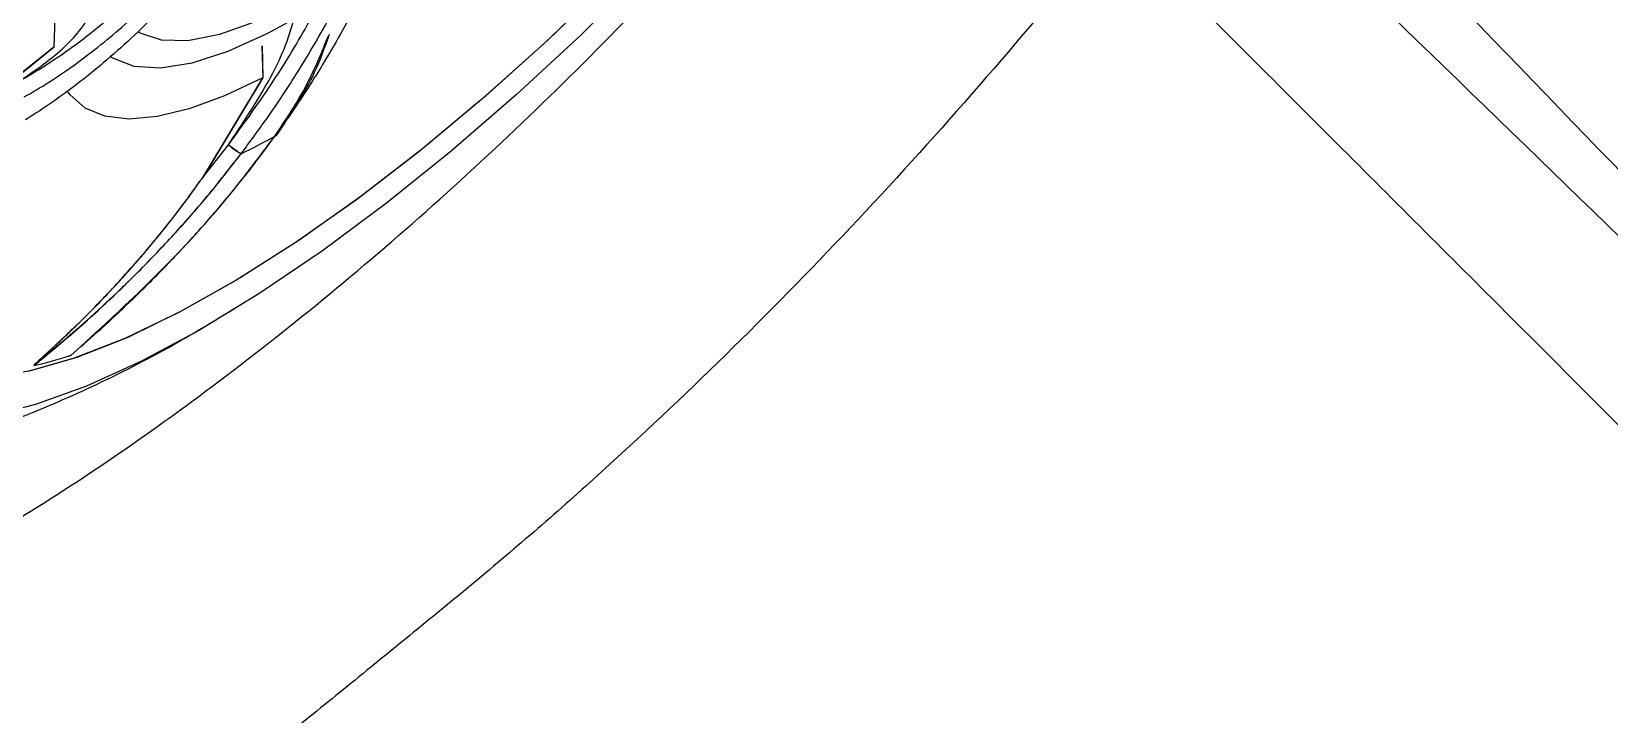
# Model space of a CAD drawing. Header units: inches. Extents: x 2 to 86, y -22 to 129.
# Drawn here: x 12.816 to 15.339, y 65.967 to 67.059 of the extents above; entities that cross this region are included whole.
import ezdxf

# ---------------------------------------------------------------- set-up
doc = ezdxf.new("R2010")
doc.units = ezdxf.units.IN
doc.header["$MEASUREMENT"] = 0
doc.layers.add('BDIM_CYAN', color=4, linetype='Continuous')

# ---------------------------------------------------------------- blocks, each defined once
blk = doc.blocks.new('2020 RHYTHM')
at = {"layer": 'BDIM_CYAN', "color": 3}
for p, q in [((10.4793, 66.0494), (10.3879, 65.9765)), ((10.3889, 65.9771), (10.4793, 66.0494)), ((10.8111, 66.0505), (10.8126, 66)), ((10.8116, 66.0508), (10.8126, 66)), ((10.8126, 66), (10.7168, 65.8404)), ((10.718, 65.8421), (10.8126, 66)), ((10.7168, 65.8404), (10.7578, 65.8925)), ((10.718, 65.8421), (10.7577, 65.8926))]:
    blk.add_line(p, q, dxfattribs=at)
at = {"layer": 'BDIM_CYAN', "color": 3, "flags": 128}
for points in [[(11.3625, 66.1508), (11.2633, 66.0555), (11.1629, 65.9654), (11.0623, 65.8816), (10.9625, 65.8048), (10.8646, 65.7358), (10.7696, 65.6753), (10.6784, 65.6241), (10.592, 65.5825), (10.5112, 65.5511), (10.437, 65.5301)], [(11.4228, 66.1689), (11.3213, 66.0683), (11.2181, 65.9726), (11.1142, 65.8826), (11.0106, 65.7992), (10.9082, 65.7232), (10.8082, 65.6554), (10.7114, 65.5963), (10.6187, 65.5466), (10.5311, 65.5067), (10.4495, 65.4771), (10.3745, 65.458)], [(10.4793, 66.0494), (10.481, 66.0954), (10.4907, 66.1478), (10.5084, 66.206), (10.5338, 66.2693), (10.5666, 66.3368), (10.6064, 66.4077), (10.6526, 66.4811), (10.7046, 66.556)], [(10.4793, 66.0494), (10.481, 66.0954), (10.4907, 66.1478), (10.5084, 66.206), (10.5338, 66.2693), (10.5666, 66.3368), (10.6064, 66.4077), (10.6526, 66.4811), (10.7046, 66.556)], [(11.465, 66.2562), (11.3682, 66.1564), (11.2691, 66.0608), (11.1687, 65.9705), (11.0681, 65.8862), (10.9682, 65.809), (10.8702, 65.7395), (10.7749, 65.6786), (10.6835, 65.6268), (10.5968, 65.5846), (10.5157, 65.5526), (10.4411, 65.531), (10.3736, 65.52), (10.3668, 65.5195)], [(10.897, 66.1391), (10.8638, 66.1201), (10.8007, 66.0894), (10.7435, 66.0689), (10.6931, 66.0589), (10.6506, 66.0598), (10.6167, 66.0713), (10.6135, 66.0733)], [(10.5694, 66.0339), (10.5726, 66.0318), (10.6065, 66.0185), (10.6491, 66.0159), (10.6996, 66.024), (10.7573, 66.0426), (10.8209, 66.0714), (10.8594, 66.0921)], [(10.8126, 66), (10.7516, 65.9711), (10.6952, 65.9503), (10.6441, 65.9378), (10.599, 65.9338), (10.5604, 65.9383), (10.5289, 65.9514), (10.5048, 65.9727), (10.5006, 65.9784)], [(10.8126, 66), (10.7516, 65.9711), (10.6952, 65.9503), (10.6441, 65.9378), (10.599, 65.9338), (10.5604, 65.9383), (10.5289, 65.9514), (10.5048, 65.9727), (10.5006, 65.9784)]]:
    blk.add_lwpolyline(points, dxfattribs=at)
at = {"layer": 'BDIM_CYAN', "color": 3}
for centre, radius, start, end in [((12.3321, 65.1147), 2.3113, 142.4195, 159.6796), ((10.2949, 66.8786), 1.1108, 295.7916, 298.925), ((10.2895, 66.2208), 0.6993, 282.9857, 288.0234), ((10.2895, 66.2208), 0.6994, 282.9863, 288.0233)]:
    blk.add_arc(centre, radius, start, end, dxfattribs=at)
for points, knots in [([(12.176, 66.249), (12.0576, 66.1002), (11.806, 65.807), (11.4688, 65.4693), (11.2288, 65.2567), (11.0918, 65.1435), (10.9908, 65.0611), (10.8927, 64.9813), (10.7657, 64.8794), (10.6132, 64.7611), (10.4412, 64.6372), (10.3068, 64.5513), (10.2047, 64.4946), (10.1062, 64.4462), (9.9436, 64.3844), (9.7396, 64.3674), (9.5478, 64.4692), (9.4195, 64.6867), (9.3765, 64.948), (9.3859, 65.161), (9.4037, 65.2893), (9.43, 65.4214), (9.4697, 65.558), (9.5161, 65.68), (9.5465, 65.75), (9.571, 65.8024), (9.5974, 65.8549), (9.6349, 65.925), (9.7048, 66.0492), (9.8614, 66.3024), (10.1282, 66.6729), (10.5011, 67.1109), (10.7725, 67.385), (10.9106, 67.5144)], [0, 0, 0, 0, 0.0625, 0.125, 0.15625, 0.171875, 0.1875, 0.203125, 0.21875, 0.25, 0.28125, 0.3125, 0.328125, 0.34375, 0.375, 0.4375, 0.5, 0.5625, 0.625, 0.65625, 0.671875, 0.6875, 0.71875, 0.734375, 0.742188, 0.75, 0.757812, 0.765625, 0.78125, 0.8125, 0.875, 0.9375, 1, 1, 1, 1]), ([(10.1574, 65.5635), (10.1527, 65.5678), (10.1402, 65.5792), (10.1267, 65.6053), (10.1159, 65.6415), (10.1112, 65.6843), (10.1127, 65.7338), (10.1207, 65.7901), (10.1355, 65.8527), (10.1572, 65.9213), (10.1859, 65.9953), (10.2215, 66.074), (10.2637, 66.1567), (10.3122, 66.2425), (10.3664, 66.3305), (10.4257, 66.4196), (10.4888, 66.5083), (10.5547, 66.5954), (10.6167, 66.6728), (10.6739, 66.741), (10.7338, 66.81), (10.7778, 66.8579), (10.8041, 66.8864)], [0, 0, 0, 0, 0.034554, 0.091606, 0.14436, 0.195909, 0.247364, 0.299045, 0.351183, 0.403793, 0.456811, 0.51014, 0.563672, 0.61728, 0.670803, 0.724005, 0.776453, 0.82716, 0.876965, 0.91271, 0.947974, 1, 1, 1, 1]), ([(12.2545, 66.6075), (12.697, 66.147), (13.1549, 65.6711), (13.855, 64.9483), (14.0906, 64.7058), (14.4461, 64.3418), (14.5649, 64.2203), (14.7435, 64.0383), (14.8031, 63.9776), (14.9223, 63.8563), (14.982, 63.7957), (15.0415, 63.735)], [0, 0, 0, 0, 0.5, 0.5, 0.75, 0.75, 0.875, 0.875, 0.9375, 0.9375, 1, 1, 1, 1]), ([(9.3947, 65.2128), (9.3967, 65.2071), (9.4096, 65.1708), (9.4512, 65.1222), (9.5197, 65.0692), (9.6065, 65.0383), (9.7086, 65.0279), (9.8255, 65.0385), (9.9555, 65.0699), (10.0975, 65.122), (10.2499, 65.1941), (10.4111, 65.2852), (10.5796, 65.3946), (10.7534, 65.5204), (10.9305, 65.6609), (11.1074, 65.814), (11.2822, 65.9785), (11.4344, 66.1331), (11.5633, 66.2729), (11.6711, 66.3953), (11.7398, 66.4787), (11.7743, 66.5205)], [0, 0, 0, 0, 0.010881, 0.068863, 0.127367, 0.185505, 0.243523, 0.301965, 0.36018, 0.418244, 0.476761, 0.53504, 0.593133, 0.651887, 0.710199, 0.767932, 0.826111, 0.884142, 0.922631, 0.961169, 1, 1, 1, 1]), ([(15.0399, 63.7329), (14.9802, 63.7928), (14.9202, 63.8523), (14.8003, 63.9712), (14.7402, 64.0306), (14.56, 64.2083), (14.4397, 64.3264), (14.0794, 64.6795), (13.8396, 64.913), (13.3643, 65.375), (13.1286, 65.6035), (12.6642, 66.0538), (12.4354, 66.2757), (12.2112, 66.4938)], [0, 0, 0, 0, 0.0625, 0.0625, 0.125, 0.125, 0.25, 0.25, 0.5, 0.5, 0.75, 0.75, 1, 1, 1, 1]), ([(11.0809, 66.4468), (11.0745, 66.4182), (11.0598, 66.3523), (11.0299, 66.2665), (10.9984, 66.1911), (10.9715, 66.134), (10.9423, 66.0786), (10.9076, 66.0188), (10.8718, 65.9624), (10.844, 65.923), (10.8323, 65.9063)], [0, 0, 0, 0, 0.162757, 0.375071, 0.474764, 0.577482, 0.687585, 0.778455, 0.905967, 1, 1, 1, 1]), ([(10.7783, 65.8784), (10.792, 65.897), (10.8239, 65.9401), (10.865, 66.0024), (10.9016, 66.0634), (10.931, 66.1169), (10.9575, 66.1693), (10.9804, 66.2192), (11.0066, 66.2824), (11.0314, 66.3502), (11.0463, 66.4026), (11.0524, 66.4243)], [0, 0, 0, 0, 0.105729, 0.245092, 0.345787, 0.440108, 0.536954, 0.630642, 0.710851, 0.880383, 1, 1, 1, 1]), ([(10.7578, 65.8925), (10.781, 65.9243), (10.8265, 65.987), (10.8785, 66.0728), (10.9183, 66.1469), (10.9485, 66.2099), (10.9774, 66.2784), (11.0012, 66.3422), (11.0137, 66.3847), (11.0184, 66.4009)], [0, 0, 0, 0, 0.1937658, 0.3817086, 0.5049638, 0.6271735, 0.7487303, 0.9043388, 1, 1, 1, 1]), ([(10.4245, 65.995), (10.4469, 66.0084), (10.4911, 66.0349), (10.5523, 66.0824), (10.605, 66.1288), (10.6497, 66.1719), (10.698, 66.2224), (10.7502, 66.2821), (10.7896, 66.3301), (10.8101, 66.3574), (10.8123, 66.3602)], [0, 0, 0, 0, 0.178753, 0.352134, 0.46584, 0.578581, 0.69072, 0.834272, 0.982776, 1, 1, 1, 1]), ([(10.4313, 65.9692), (10.4444, 65.9768), (10.4749, 65.9945), (10.5194, 66.0256), (10.563, 66.0598), (10.6013, 66.0927), (10.6388, 66.1274), (10.6743, 66.1627), (10.7191, 66.21), (10.7699, 66.2685), (10.8119, 66.3203), (10.832, 66.3471), (10.8341, 66.3499)], [0, 0, 0, 0, 0.101334, 0.234903, 0.331412, 0.421812, 0.514632, 0.604425, 0.6813, 0.843784, 0.983633, 1, 1, 1, 1]), ([(10.8481, 66.347), (10.8476, 66.3461), (10.8219, 66.3091), (10.7676, 66.2402), (10.6995, 66.1606), (10.6437, 66.1027), (10.6015, 66.0618), (10.5603, 66.0253), (10.516, 65.9893), (10.4742, 65.9586), (10.4453, 65.9403), (10.4331, 65.9325)], [0, 0, 0, 0, 0.0045844, 0.2008282, 0.4034878, 0.4986477, 0.5966952, 0.7017911, 0.7885289, 0.9102427, 1, 1, 1, 1]), ([(12.176, 66.249), (12.1854, 66.2397), (12.2935, 66.1316), (12.496, 65.929), (12.8881, 65.5369), (13.3852, 65.0399), (13.9011, 64.5239), (14.3156, 64.1096), (14.5777, 63.8474), (14.7828, 63.6422), (14.9399, 63.4852), (15.097, 63.328), (15.2029, 63.2221), (15.2567, 63.1684)], [0, 0, 0, 0, 0.009686, 0.11211, 0.207749, 0.405811, 0.603874, 0.707208, 0.801937, 0.852549, 0.900968, 0.949762, 1, 1, 1, 1]), ([(10.4243, 65.9952), (10.4449, 66.0091), (10.4859, 66.0369), (10.5248, 66.0778), (10.5389, 66.1052), (10.5399, 66.1072)], [0, 0, 0, 0, 0.485245, 0.963035, 1, 1, 1, 1]), ([(10.7577, 65.8926), (10.7788, 65.9242), (10.8209, 65.9869), (10.8545, 66.0585), (10.863, 66.0975), (10.8636, 66.1003)], [0, 0, 0, 0, 0.485245, 0.963035, 1, 1, 1, 1]), ([(10.8321, 65.9064), (10.85, 65.9333), (10.8841, 65.9845), (10.907, 66.0405), (10.9178, 66.0671)], [0, 0, 0, 0, 0.526169, 1, 1, 1, 1]), ([(10.8341, 65.9069), (10.8567, 65.9401), (10.8917, 65.9916), (10.9122, 66.0491), (10.9195, 66.0696)], [0, 0, 0, 0, 0.642861, 1, 1, 1, 1]), ([(10.5059, 65.5558), (10.565, 65.6095), (10.6535, 65.6901), (10.7604, 65.811), (10.8082, 65.8746), (10.8321, 65.9064)], [0, 0, 0, 0, 0.500023, 0.750063, 1, 1, 1, 1]), ([(10.5059, 65.5558), (10.5202, 65.5682), (10.5501, 65.5942), (10.592, 65.6331), (10.6357, 65.6758), (10.6807, 65.7222), (10.7231, 65.769), (10.7623, 65.8151), (10.7972, 65.8586), (10.8207, 65.8906), (10.8323, 65.9063)], [0, 0, 0, 0, 0.1189933, 0.2501782, 0.3580607, 0.5002194, 0.652149, 0.7501491, 0.8773648, 1, 1, 1, 1]), ([(10.4467, 65.5393), (10.4816, 65.5686), (10.5481, 65.6243), (10.638, 65.713), (10.7143, 65.7968), (10.7578, 65.8525), (10.7782, 65.8785)], [0, 0, 0, 0, 0.292679, 0.556946, 0.792739, 1, 1, 1, 1]), ([(10.4467, 65.5393), (10.4697, 65.5584), (10.5159, 65.5966), (10.5794, 65.6551), (10.6376, 65.7132), (10.6886, 65.7684), (10.7358, 65.8234), (10.7642, 65.8602), (10.7783, 65.8784)], [0, 0, 0, 0, 0.192208, 0.385631, 0.546717, 0.7087, 0.855465, 1, 1, 1, 1]), ([(10.7782, 65.8785), (10.7771, 65.879), (10.7749, 65.8801), (10.7694, 65.8837), (10.7633, 65.8881), (10.7595, 65.8912), (10.7577, 65.8926)], [0, 0, 0, 0, 0.243747, 0.504295, 0.76245, 1, 1, 1, 1]), ([(10.7578, 65.8925), (10.7597, 65.891), (10.7635, 65.8879), (10.7697, 65.8835), (10.7751, 65.88), (10.7773, 65.8789), (10.7783, 65.8784)], [0, 0, 0, 0, 0.24063, 0.5, 0.75937, 1, 1, 1, 1]), ([(10.4467, 65.5393), (10.4467, 65.5393), (10.4466, 65.5393), (10.4466, 65.5393), (10.4466, 65.5394), (10.4466, 65.5394), (10.4466, 65.5395), (10.4467, 65.5396), (10.4469, 65.5399), (10.4475, 65.5405), (10.4503, 65.5434), (10.4559, 65.5485), (10.465, 65.5568), (10.4765, 65.5674), (10.4911, 65.581), (10.5091, 65.5981), (10.5287, 65.6173), (10.5501, 65.639), (10.5736, 65.6636), (10.6087, 65.702), (10.6487, 65.7492), (10.6878, 65.7996), (10.709, 65.8295), (10.718, 65.8421)], [0, 0, 0, 0, 0.000297, 0.000559, 0.000801, 0.001042, 0.001303, 0.001598, 0.002331, 0.004502, 0.007715, 0.031455, 0.060114, 0.099114, 0.147322, 0.208563, 0.282665, 0.350155, 0.433824, 0.533352, 0.73187, 0.88691, 1, 1, 1, 1]), ([(10.4467, 65.5393), (10.4467, 65.5393), (10.4466, 65.5393), (10.4466, 65.5393), (10.4466, 65.5394), (10.4466, 65.5394), (10.4467, 65.5396), (10.447, 65.5399), (10.4483, 65.5415), (10.4511, 65.5441), (10.4555, 65.5482), (10.461, 65.5532), (10.4688, 65.5604), (10.4793, 65.5701), (10.4928, 65.5826), (10.5085, 65.5976), (10.5268, 65.6154), (10.5473, 65.6361), (10.5698, 65.6596), (10.6023, 65.6949), (10.641, 65.74), (10.6822, 65.792), (10.7059, 65.8252), (10.7168, 65.8404)], [0, 0, 0, 0, 0.000435, 0.000807, 0.000988, 0.001175, 0.001595, 0.002741, 0.004407, 0.016867, 0.030653, 0.049102, 0.0722, 0.109563, 0.155292, 0.20928, 0.271399, 0.344963, 0.425301, 0.512248, 0.7001, 0.862329, 1, 1, 1, 1]), ([(9.9355, 65.3462), (9.9393, 65.3463), (9.9815, 65.3469), (10.0617, 65.3573), (10.1764, 65.3776), (10.2924, 65.4085), (10.4116, 65.4495), (10.5353, 65.5024), (10.6548, 65.5623), (10.7321, 65.6092), (10.7673, 65.6305)], [0, 0, 0, 0, 0.012302, 0.137994, 0.267125, 0.401619, 0.543985, 0.697015, 0.862278, 1, 1, 1, 1])]:
    blk.add_open_spline(points, degree=3, knots=knots, dxfattribs=at)

msp = doc.modelspace()

# ---------------------------------------------------------------- block references
msp.add_blockref('2020 RHYTHM', (2.3733, 0.9854))

doc.saveas('drawing.dxf')
